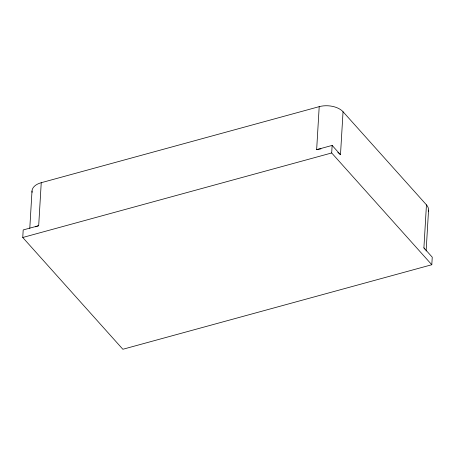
<?xml version="1.0" encoding="UTF-8"?>
<svg xmlns="http://www.w3.org/2000/svg" width="455" height="455" viewBox="0 0 455 455"><rect width="100%" height="100%" fill="white"/><g stroke="black" fill="none" stroke-linecap="round" stroke-linejoin="round"><path stroke-width="0.68" d="M426.454 204.864L423.901 247.867L432.25 257.189L431.801 264.736L122.861 349.264L22.75 237.487L23.199 229.94L38.686 225.703L41.24 182.7L319.205 106.652A17.614 10.203 3.4 0 1 343.042 111.737L426.454 204.864A17.614 10.203 3.4 0 1 428.337 211.416M29.785 228.393L32.004 191.032M320.94 148.876A17.614 10.203 3.4 0 0 316.652 149.655L319.205 106.652M431.801 264.736L331.689 152.965L332.139 145.412L316.652 149.655M337.798 152.47A17.614 10.203 3.4 0 1 340.488 154.74L343.042 111.737M426.125 250.984L428.553 210.096M22.75 237.487L331.689 152.965M332.139 145.412L340.488 154.74M32.089 192.368A17.614 10.203 3.4 0 1 41.24 182.7M423.901 247.867A17.614 10.203 3.4 0 1 424.856 249.118M35.53 226.84A17.614 10.203 3.4 0 1 38.686 225.703"/></g></svg>
